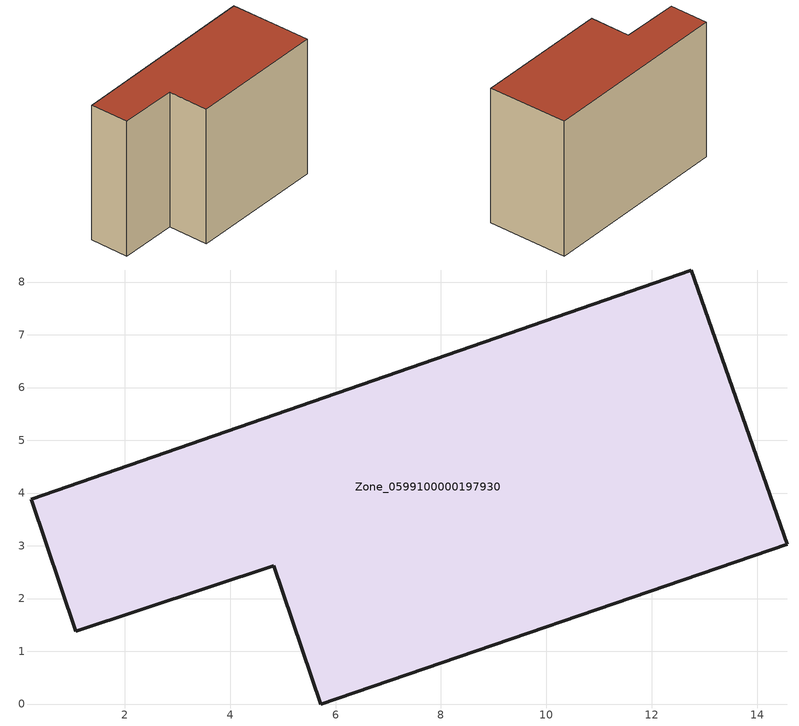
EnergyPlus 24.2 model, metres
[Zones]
Zone_0599100000197930
 floor ground (C_G): 0.23,3.88 12.75,8.23 14.57,3.03 5.72,0 4.83,2.62 1.08,1.38 z0
 wall outside (C_F): 5.72,0 14.57,3.03 12.75,8.23 0.23,3.88 1.08,1.38 4.83,2.62 5.72,0 z0:9.53
 roof outside (C_R): 1.08,1.38 4.83,2.62 5.72,0 14.57,3.03 12.75,8.23 0.23,3.88 z9.53
[BUILDING]
Pand.0599100000197930: North Axis=0; Terrain=City; Loads Convergence Tolerance Value=0.04; Temperature Convergence Tolerance Value=0.4; Solar Distribution=FullExterior; Maximum Number of Warmup Days=25; Minimum Number of Warmup Days=1
[Site:Location]
Rotterdam.The.Hague.AP_ZH_NLD Design_Conditions: Latitude=51.96; Longitude=4.45; Time Zone=1; Elevation=-4.5
[SITE:GROUNDTEMPERATURE:BUILDINGSURFACE]
18, 18, 18, 18, 18, 18, 18, 18, 18, 18, 18, 18
[MATERIAL] Thermal Absorptance=0.9; Solar Absorptance=0.7; Visible Absorptance=0.7
Name | Roughness | Thickness | Conductivity | Density | Specific Heat
G.TI.1946 | MediumSmooth | 0.15 | 1 | 540 | 1210
F.TI.1946 | Rough | 0.3 | 0.857143 | 1920 | 840
R.TI.1946 | MediumRough | 0.2 | 0.1 | 1500 | 1000
[CONSTRUCTION]
C_G: G.TI.1946
C_F: F.TI.1946
C_R: R.TI.1946
[ZONE]
Zone_0599100000197930: Type=1; Multiplier=1; Ceiling Height=Autocalculate; Volume=Autocalculate; Floor Area=autocalculate; Part of Total Floor Area=Yes
[ZONEINFILTRATION:DESIGNFLOWRATE]
Infil_Zone_0599100000197930: Zone or ZoneList or Space or SpaceList=Zone_0599100000197930; Schedule=AlwaysOn; Design Flow Rate Calculation Method=Flow/Area; Flow Rate per Floor Area=0.003; Constant Term Coefficient=1; Temperature Term Coefficient=0; Velocity Term Coefficient=0; Velocity Squared Term Coefficient=0
[HVACTEMPLATE:ZONE:IDEALLOADSAIRSYSTEM]
Zone_0599100000197930: Maximum Heating Supply Air Temperature=50; Minimum Cooling Supply Air Temperature=13; Maximum Heating Supply Air Humidity Ratio=0.0156; Minimum Cooling Supply Air Humidity Ratio=0.0077; Heating Limit=NoLimit; Cooling Limit=NoLimit; Dehumidification Control Type=ConstantSensibleHeatRatio; Cooling Sensible Heat Ratio=0.7; Dehumidification Setpoint=60; Humidification Control Type=None; Humidification Setpoint=30; Outdoor Air Method=None; Outdoor Air Flow Rate per Person=0.00944; Outdoor Air Flow Rate per Zone Floor Area=0; Outdoor Air Flow Rate per Zone=0; Demand Controlled Ventilation Type=None; Outdoor Air Economizer Type=NoEconomizer; Heat Recovery Type=None; Sensible Heat Recovery Effectiveness=0.7; Latent Heat Recovery Effectiveness=0.65
[ZONECONTROL:THERMOSTAT]
ThermostatControl_Zone_0599100000197930: Zone or ZoneList=Zone_0599100000197930; Control Type Schedule=DualSetpointControlType; Control 1=Thermostat_Zone_0599100000197930; Temperature Difference Between Cutout And Setpoint=0
[THERMOSTATSETPOINT:DUALSETPOINT]
Thermostat_Zone_0599100000197930: Heating Setpoint Temperature Schedule=HeatingSetpoint_Zone_0599100000197930; Cooling Setpoint Temperature Schedule=CoolingSetpoint_Zone_0599100000197930
[SCHEDULE:COMPACT]
HeatingSetpoint_Zone_0599100000197930: Through: 12/31, For: AllDays, Until: 24:00, 21
CoolingSetpoint_Zone_0599100000197930: Through: 12/31, For: AllDays, Until: 24:00, 24
DualSetpointControlType: Through: 12/31, For: AllDays, Until: 24:00, 4
AlwaysOn: Through: 12/31, For: AllDays, Until: 24:00, 1
